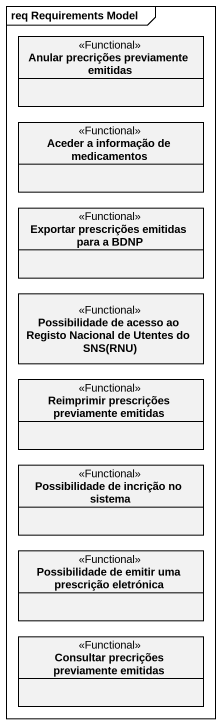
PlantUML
@startuml
mainframe req Requirements Model
hide circle
hide empty members
class "Anular precrições previamente emitidas" as Anular_precrições <<Functional>>
class "Aceder a informação de medicamentos" as Aceder_a_informação_de <<Functional>>
class "Exportar prescrições emitidas para a BDNP" as Exportar_prescrições <<Functional>>
class "Possibilidade de acesso ao Registo Nacional de Utentes do SNS(RNU)" as Possibilidade_de_acesso_ao <<Functional>>
class "Reimprimir prescrições previamente emitidas" as Reimprimir_prescrições <<Functional>>
class "Possibilidade de incrição no sistema" as Possibilidade_de_incrição <<Functional>>
class "Possibilidade de emitir uma prescrição eletrónica" as Possibilidade_de_emitir_uma <<Functional>>
class "Consultar precrições previamente emitidas" as Consultar_precrições <<Functional>>
@enduml
